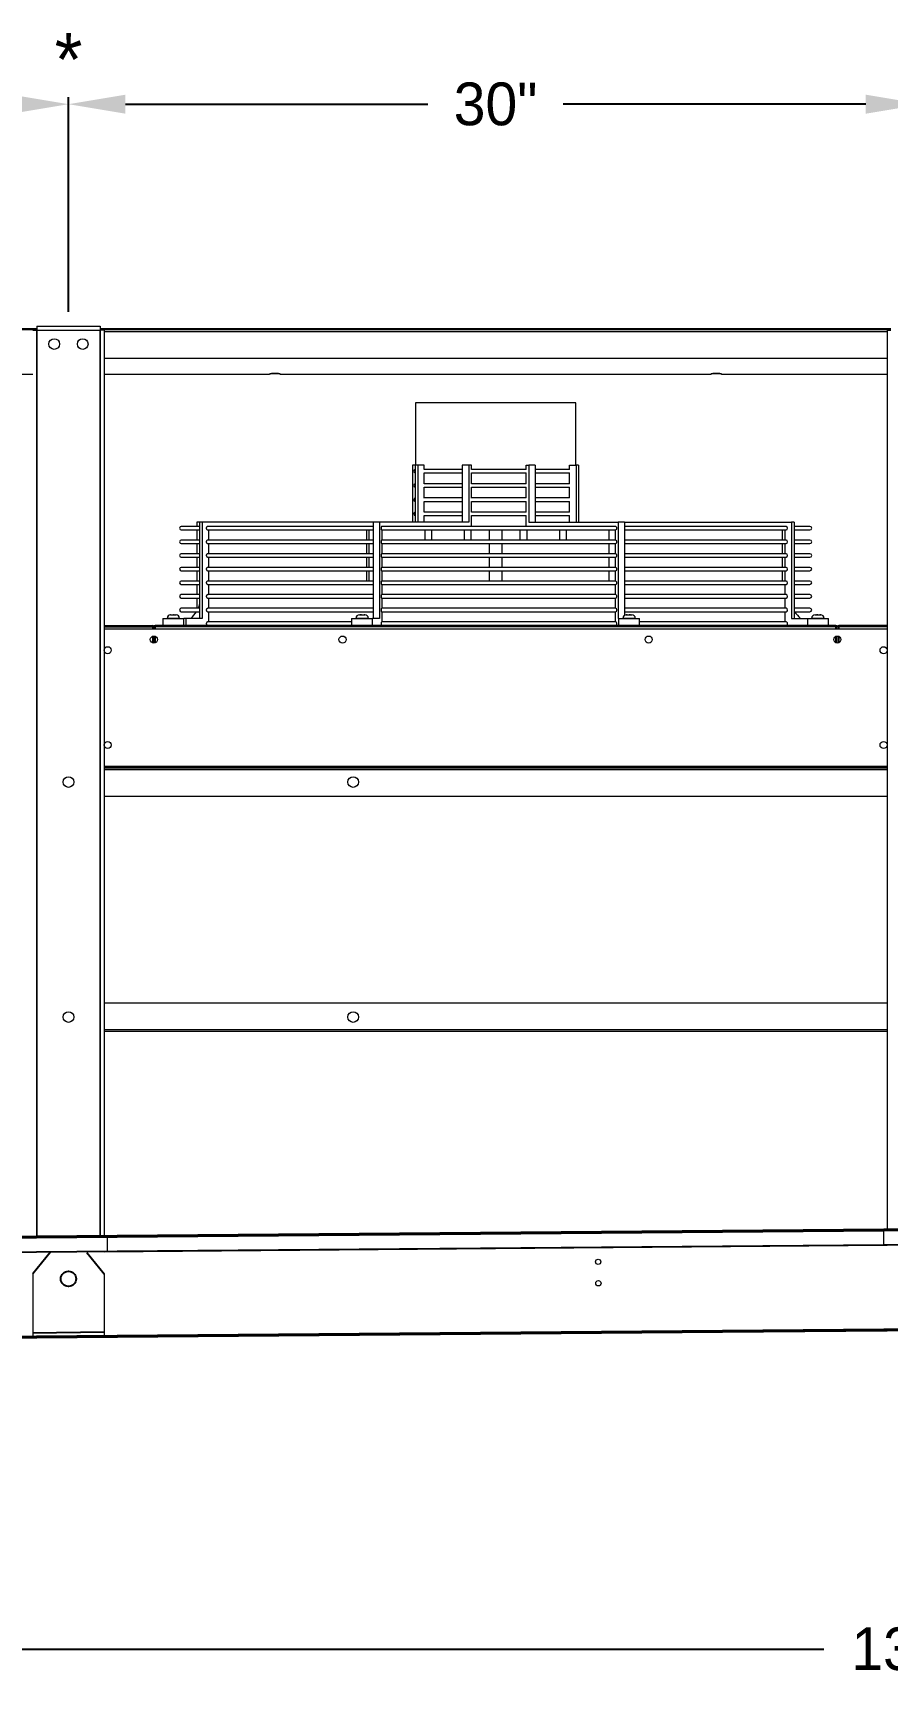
# Model space of a CAD drawing. Extents: x 6 to 271, y -23 to 146.
# Drawn here: x 154.5 to 184.5, y 36.4 to 94.1 of the extents above; entities that cross this region are included whole.
import ezdxf
from ezdxf.enums import TextEntityAlignment as Align

# ---------------------------------------------------------------- set-up
doc = ezdxf.new("R2010")
doc.units = 0
doc.header["$MEASUREMENT"] = 0
doc.layers.get('0').update_dxf_attribs({"linetype": 'CONTINUOUS'})
doc.layers.get('Defpoints').update_dxf_attribs({"linetype": 'CONTINUOUS'})
doc.dimstyles.get("Standard").update_dxf_attribs({"dimtxt": 1.5, "dimasz": 2, "dimexe": 0.25, "dimexo": 0.5, "dimgap": 0.75, "dimtad": 0, "dimtih": 1, "dimtoh": 1, "dimdec": 4, "dimzin": 0, "dimdsep": 46, "dimlunit": 5, "dimtxsty": 'STANDARD', "dimcen": 0.125, "dimclrd": 1, "dimclre": 1, "dimclrt": 1, "dimadec": 0, "dimazin": 0, "dimtfac": 1, "dimtdec": 4, "dimtofl": 0, "dimtmove": 0, "dimatfit": 3, "dimfxl": 1, "dimfrac": 2, "dimtolj": 1, "dimtzin": 0, "dimarcsym": 0})

# ---------------------------------------------------------------- blocks, each defined once
blk = doc.blocks.new('*D29')
at = {"color": 7, "lineweight": -2}
for p, q in [((125.207, 84.32), (125.207, 91.865)), ((155.707, 84.32), (155.707, 91.865)), ((127.207, 91.615), (135.332, 91.615)), ((153.707, 91.615), (145.582, 91.615))]:
    blk.add_line(p, q, dxfattribs=at)
at = {"color": 7}
for points in [[(127.207, 91.948), (127.207, 91.281), (125.207, 91.615)], [(153.707, 91.948), (153.707, 91.281), (155.707, 91.615)]]:
    blk.add_solid(points, dxfattribs=at)
at = {"layer": 'Defpoints', "color": 0}
for p in [(155.707, 91.615), (125.207, 83.82), (155.707, 83.82)]:
    blk.add_point(p, dxfattribs=at)
at = {"color": 7, "insert": (140.457, 91.615), "char_height": 1.5, "attachment_point": 5}
blk.add_mtext('\\A1;30 1/2"', dxfattribs=at)
blk = doc.blocks.new('*D30')
at = {"color": 7, "lineweight": -2}
for p, q in [((155.707, 84.32), (155.707, 91.865)), ((185.707, 84.32), (185.707, 91.865)), ((157.707, 91.615), (168.332, 91.615)), ((183.707, 91.615), (173.082, 91.615))]:
    blk.add_line(p, q, dxfattribs=at)
at = {"color": 7}
for points in [[(157.707, 91.948), (157.707, 91.281), (155.707, 91.615)], [(183.707, 91.948), (183.707, 91.281), (185.707, 91.615)]]:
    blk.add_solid(points, dxfattribs=at)
at = {"layer": 'Defpoints', "color": 0}
for p in [(185.707, 91.615), (155.707, 83.82), (185.707, 83.82)]:
    blk.add_point(p, dxfattribs=at)
at = {"color": 7, "insert": (170.707, 91.615), "char_height": 1.5, "attachment_point": 5}
blk.add_mtext('\\A1;30"', dxfattribs=at)
blk = doc.blocks.new('*D34')
at = {"color": 7, "lineweight": -2}
for p, q in [((252.728, 48.624), (252.728, 37.134)), ((117.732, 47.508), (117.732, 37.134)), ((119.732, 37.384), (182.23, 37.384)), ((250.728, 37.384), (188.23, 37.384))]:
    blk.add_line(p, q, dxfattribs=at)
at = {"color": 7}
for points in [[(119.732, 37.717), (119.732, 37.05), (117.732, 37.384)], [(250.728, 37.717), (250.728, 37.05), (252.728, 37.384)]]:
    blk.add_solid(points, dxfattribs=at)
at = {"layer": 'Defpoints', "color": 0}
for p in [(252.728, 49.124), (117.732, 48.008), (252.728, 37.384)]:
    blk.add_point(p, dxfattribs=at)
at = {"color": 7, "insert": (185.23, 37.384), "char_height": 1.5, "attachment_point": 5}
blk.add_mtext('\\A1;135"', dxfattribs=at)

msp = doc.modelspace()

# ---------------------------------------------------------------- linework, layer by layer
at = {"color": 0, "linetype": 'Continuous', "lineweight": 15}
for p, q in [((126.3216, 83.73657), (154.5926, 83.73657)), ((154.5926, 83.82036), (154.5926, 83.68586)), ((154.5926, 83.82036), (156.8216, 83.82036)), ((156.8216, 83.82036), (156.8216, 83.68586)), ((156.8216, 83.73657), (184.5926, 83.73657)), ((154.4571, 83.68486), (154.5916, 83.68486)), ((154.5916, 83.68486), (154.5916, 51.86985)), ((154.5926, 83.68486), (154.5916, 83.68486)), ((154.5926, 83.68586), (156.8216, 83.68586)), ((154.5926, 83.68486), (154.5926, 83.68586)), ((154.5926, 83.68486), (156.8216, 83.68486)), ((154.5926, 51.86986), (154.5926, 83.68486)), ((156.8216, 83.68486), (156.8216, 83.68586)), ((156.8216, 51.88828), (156.8216, 83.68486)), ((156.8226, 83.68486), (156.8216, 83.68486)), ((156.9571, 83.68486), (156.8226, 83.68486)), ((156.8226, 83.68486), (156.8226, 51.88829)), ((156.9571, 83.68486), (156.9571, 51.8894)), ((156.9571, 83.63186), (184.4571, 83.63186)), ((184.4571, 83.68486), (184.4571, 52.11668)), ((184.4571, 83.68486), (184.5916, 83.68486)), ((156.9571, 82.70311), (184.4571, 82.70311)), ((148.6446, 82.14103), (154.4571, 82.14103)), ((156.9571, 82.14103), (162.7696, 82.14103)), ((163.1446, 82.14103), (178.2696, 82.14103)), ((178.6446, 82.14103), (184.4571, 82.14103)), ((171.78339, 81.13136), (167.8946, 81.13136)), ((173.5196, 81.13136), (171.78339, 81.13136)), ((167.78988, 78.94036), (167.78988, 76.94536)), ((167.88326, 78.94036), (167.78988, 78.94036)), ((167.97663, 78.94036), (167.88326, 78.94036)), ((167.88326, 78.94036), (167.88326, 76.94536)), ((167.97663, 78.94036), (167.97663, 76.94536)), ((168.20206, 78.94036), (167.97663, 78.94036)), ((168.20206, 78.78954), (168.20206, 78.94036)), ((169.53742, 78.79048), (168.20206, 78.79048)), ((168.20206, 78.28954), (168.20206, 78.67141)), ((168.20206, 78.67048), (169.53742, 78.67048)), ((169.76285, 78.94036), (169.53742, 78.94036)), ((169.53742, 78.94036), (169.53742, 76.94536)), ((169.76285, 78.94036), (169.76285, 76.94536)), ((169.85623, 78.94036), (169.76285, 78.94036)), ((169.85623, 78.78954), (169.85623, 78.94036)), ((171.78339, 78.79048), (169.85623, 78.79048)), ((169.85623, 78.28954), (169.85623, 78.67141)), ((169.85623, 78.67048), (171.78339, 78.67048)), ((171.78339, 78.79048), (171.78339, 78.94036)), ((171.78339, 78.94036), (171.87677, 78.94036)), ((171.78339, 78.29048), (171.78339, 78.67048)), ((171.87677, 78.94036), (171.87677, 76.94536)), ((172.1022, 78.94036), (171.87677, 78.94036)), ((172.1022, 78.94036), (172.1022, 76.94536)), ((173.30551, 78.79048), (172.1022, 78.79048)), ((172.1022, 78.67048), (173.30551, 78.67048)), ((173.30551, 78.79048), (173.30551, 78.94036)), ((173.30551, 78.94036), (173.53093, 78.94036)), ((173.30551, 78.29048), (173.30551, 78.67048)), ((173.53093, 78.94036), (173.53093, 76.94536)), ((173.62431, 78.94036), (173.53093, 78.94036)), ((173.62431, 78.94036), (173.62431, 76.94536)), ((169.53742, 78.29048), (168.20206, 78.29048)), ((168.20206, 77.78954), (168.20206, 78.17141)), ((168.20206, 78.17048), (169.53742, 78.17048)), ((171.78339, 78.29048), (169.85623, 78.29048)), ((169.85623, 77.78954), (169.85623, 78.17141)), ((169.85623, 78.17048), (171.78339, 78.17048)), ((171.78339, 77.79048), (171.78339, 78.17048)), ((173.30551, 78.29048), (172.1022, 78.29048)), ((172.1022, 78.17048), (173.30551, 78.17048)), ((173.30551, 77.79048), (173.30551, 78.17048)), ((169.53742, 77.79048), (168.20206, 77.79048)), ((168.20206, 77.28954), (168.20206, 77.67141)), ((168.20206, 77.67048), (169.53742, 77.67048)), ((171.78339, 77.79048), (169.85623, 77.79048)), ((169.85623, 77.28954), (169.85623, 77.67141)), ((169.85623, 77.67048), (171.78339, 77.67048)), ((171.78339, 77.29048), (171.78339, 77.67048)), ((173.30551, 77.79048), (172.1022, 77.79048)), ((172.1022, 77.67048), (173.30551, 77.67048)), ((173.30551, 77.29048), (173.30551, 77.67048)), ((160.31345, 76.79048), (159.66698, 76.79048)), ((160.22008, 76.94536), (160.22008, 76.79048)), ((160.31345, 76.94536), (160.22008, 76.94536)), ((160.40683, 76.94536), (160.31345, 76.94536)), ((160.31345, 76.94536), (160.31345, 73.56436)), ((160.40683, 76.94536), (160.40683, 73.56436)), ((166.40191, 76.94536), (160.40683, 76.94536)), ((166.40191, 76.79048), (160.6033, 76.79048)), ((166.62733, 76.94536), (166.40191, 76.94536)), ((166.40191, 76.94536), (166.40191, 73.56436)), ((166.62733, 76.94536), (166.62733, 73.56436)), ((169.76285, 76.94536), (166.62733, 76.94536)), ((174.93197, 76.79048), (166.70882, 76.79048)), ((169.53742, 77.29048), (168.20206, 77.29048)), ((168.20206, 76.94536), (168.20206, 77.17141)), ((168.20206, 77.17048), (169.53742, 77.17048)), ((171.78339, 77.29048), (169.85623, 77.29048)), ((169.85623, 76.79048), (169.85623, 77.17141)), ((169.85623, 77.17048), (171.78339, 77.17048)), ((171.78339, 76.79048), (171.78339, 77.17048)), ((171.87677, 76.94536), (175.01229, 76.94536)), ((173.30551, 77.29048), (172.1022, 77.29048)), ((172.1022, 77.17048), (173.30551, 77.17048)), ((173.30551, 76.94536), (173.30551, 77.17048)), ((175.01229, 76.94536), (175.01229, 73.56436)), ((175.23771, 76.94536), (175.01229, 76.94536)), ((175.23771, 76.94536), (175.23771, 73.67245)), ((175.23771, 76.94536), (181.10074, 76.94536)), ((180.90683, 76.79048), (175.23771, 76.79048)), ((181.10074, 76.94536), (181.10074, 73.56436)), ((181.19412, 76.94536), (181.10074, 76.94536)), ((181.19412, 76.94536), (181.19412, 73.56436)), ((181.74721, 76.79048), (181.19412, 76.79048)), ((159.66698, 76.67048), (160.31345, 76.67048)), ((160.31345, 76.31181), (159.66698, 76.31181)), ((159.66698, 76.19181), (160.31345, 76.19181)), ((160.22008, 76.67048), (160.22008, 76.31181)), ((160.22008, 76.19181), (160.22008, 75.83314)), ((160.60323, 76.67048), (166.40191, 76.67048)), ((160.60323, 76.19181), (166.40191, 76.19181)), ((166.40191, 76.31181), (160.6033, 76.31181)), ((160.63225, 76.31181), (160.63225, 76.67048)), ((160.63225, 75.83314), (160.63225, 76.19181)), ((166.17648, 76.67048), (166.17648, 76.31181)), ((166.17648, 76.19181), (166.17648, 75.83314)), ((166.26986, 76.31181), (166.26986, 76.67048)), ((166.26986, 75.83314), (166.26986, 76.19181)), ((166.70869, 76.67048), (174.93197, 76.67048)), ((166.70869, 76.19181), (174.93197, 76.19181)), ((174.93197, 76.31181), (166.70882, 76.31181)), ((166.72071, 76.31181), (166.72071, 76.67048)), ((166.72071, 75.83314), (166.72071, 76.19181)), ((174.69348, 76.31181), (174.69348, 76.67048)), ((174.69348, 75.83314), (174.69348, 76.19181)), ((174.91891, 76.31181), (174.91891, 76.67048)), ((174.91891, 75.83314), (174.91891, 76.19181)), ((175.23771, 76.67048), (180.90683, 76.67048)), ((180.90683, 76.31181), (175.23771, 76.31181)), ((175.23771, 76.19181), (180.90683, 76.19181)), ((180.78194, 76.31181), (180.78194, 76.67048)), ((180.78194, 75.83314), (180.78194, 76.19181)), ((180.87532, 76.31181), (180.87532, 76.67048)), ((180.87532, 75.83314), (180.87532, 76.19181)), ((181.19412, 76.67048), (181.74721, 76.67048)), ((181.74721, 76.31181), (181.19412, 76.31181)), ((181.19412, 76.19181), (181.74721, 76.19181)), ((160.31345, 75.83314), (159.66698, 75.83314)), ((159.66698, 75.71315), (160.31345, 75.71315)), ((160.22008, 75.71315), (160.22008, 75.35448)), ((160.60323, 75.71315), (166.40191, 75.71315)), ((166.40191, 75.83314), (160.6033, 75.83314)), ((160.63225, 75.35448), (160.63225, 75.71315)), ((166.17648, 75.71315), (166.17648, 75.35448)), ((166.26986, 75.35448), (166.26986, 75.71315)), ((166.70869, 75.71315), (174.93197, 75.71315)), ((174.93197, 75.83314), (166.70882, 75.83314)), ((166.72071, 75.35448), (166.72071, 75.71315)), ((174.69348, 75.35448), (174.69348, 75.71315)), ((174.91891, 75.35448), (174.91891, 75.71315)), ((180.90683, 75.83314), (175.23771, 75.83314)), ((175.23771, 75.71315), (180.90683, 75.71315)), ((180.78194, 75.35448), (180.78194, 75.71315)), ((180.87532, 75.35448), (180.87532, 75.71315)), ((181.74721, 75.83314), (181.19412, 75.83314)), ((181.19412, 75.71315), (181.74721, 75.71315)), ((160.31345, 75.35448), (159.66698, 75.35448)), ((159.66698, 75.23448), (160.31345, 75.23448)), ((160.22008, 75.23448), (160.22008, 74.87581)), ((160.60323, 75.23448), (166.40191, 75.23448)), ((166.40191, 75.35448), (160.6033, 75.35448)), ((160.63225, 74.87581), (160.63225, 75.23448)), ((166.17648, 75.23448), (166.17648, 74.87581)), ((166.26986, 74.87581), (166.26986, 75.23448)), ((166.70869, 75.23448), (174.93197, 75.23448)), ((174.93197, 75.35448), (166.70882, 75.35448)), ((166.72071, 74.87581), (166.72071, 75.23448)), ((174.69348, 74.87581), (174.69348, 75.23448)), ((174.91891, 74.87581), (174.91891, 75.23448)), ((180.90683, 75.35448), (175.23771, 75.35448)), ((175.23771, 75.23448), (180.90683, 75.23448)), ((180.78194, 74.87581), (180.78194, 75.23448)), ((180.87532, 74.87581), (180.87532, 75.23448)), ((181.74721, 75.35448), (181.19412, 75.35448)), ((181.19412, 75.23448), (181.74721, 75.23448)), ((160.31345, 74.87581), (159.66698, 74.87581)), ((159.66698, 74.75581), (160.31345, 74.75581)), ((160.22008, 74.75581), (160.22008, 74.39715)), ((160.60323, 74.75581), (166.40191, 74.75581)), ((166.40191, 74.87581), (160.6033, 74.87581)), ((160.63225, 74.39715), (160.63225, 74.75581)), ((166.70869, 74.75581), (174.93197, 74.75581)), ((174.93197, 74.87581), (166.70882, 74.87581)), ((166.72071, 74.39715), (166.72071, 74.75581)), ((174.91891, 74.39715), (174.91891, 74.75581)), ((180.90683, 74.87581), (175.23771, 74.87581)), ((175.23771, 74.75581), (180.90683, 74.75581)), ((180.87532, 74.39715), (180.87532, 74.75581)), ((181.74721, 74.87581), (181.19412, 74.87581)), ((181.19412, 74.75581), (181.74721, 74.75581)), ((160.31345, 74.39715), (159.66698, 74.39715)), ((159.66698, 74.27715), (160.31345, 74.27715)), ((160.31345, 73.91848), (159.66698, 73.91848)), ((160.22008, 74.27715), (160.22008, 73.91848)), ((160.60323, 74.27715), (166.40191, 74.27715)), ((166.40191, 74.39715), (160.6033, 74.39715)), ((166.40191, 73.91848), (160.6033, 73.91848)), ((160.63225, 73.91848), (160.63225, 74.27715)), ((166.70869, 74.27715), (174.93197, 74.27715)), ((174.93197, 74.39715), (166.70882, 74.39715)), ((174.93197, 73.91848), (166.70882, 73.91848)), ((166.72071, 73.91848), (166.72071, 74.27715)), ((174.91891, 73.91848), (174.91891, 74.27715)), ((180.90683, 74.39715), (175.23771, 74.39715)), ((175.23771, 74.27715), (180.90683, 74.27715)), ((180.90683, 73.91848), (175.23771, 73.91848)), ((180.87532, 73.91848), (180.87532, 74.27715)), ((181.74721, 74.39715), (181.19412, 74.39715)), ((181.19412, 74.27715), (181.74721, 74.27715)), ((181.74721, 73.91848), (181.19412, 73.91848)), ((156.9571, 73.32036), (158.6561, 73.32036)), ((158.6561, 73.32036), (158.6561, 73.26936)), ((182.6583, 73.32036), (158.7559, 73.32036)), ((158.7559, 73.32036), (158.7559, 73.27156)), ((159.02057, 73.56436), (159.04866, 73.56436)), ((159.04866, 73.56436), (159.75857, 73.56436)), ((159.60832, 73.56536), (159.17082, 73.56536)), ((159.29482, 73.68936), (159.29497, 73.68936)), ((159.29771, 73.68936), (159.29497, 73.68936)), ((159.29771, 73.68936), (159.30821, 73.68936)), ((159.31889, 73.68936), (159.30821, 73.68936)), ((159.31889, 73.68936), (159.39493, 73.68936)), ((159.40648, 73.68936), (159.39493, 73.68936)), ((159.41276, 73.68936), (159.40648, 73.68936)), ((159.41276, 73.68936), (159.43813, 73.68936)), ((159.45268, 73.68936), (159.43813, 73.68936)), ((159.45268, 73.68936), (159.48432, 73.68936)), ((159.66698, 73.79848), (160.31345, 73.79848)), ((159.82386, 73.56436), (159.75857, 73.56436)), ((159.82386, 73.56436), (159.82386, 73.32036)), ((160.40683, 73.56436), (159.82386, 73.56436)), ((160.60323, 73.79848), (166.40191, 73.79848)), ((165.65023, 73.43982), (160.6033, 73.43982)), ((160.63225, 73.43982), (160.63225, 73.79848)), ((165.65023, 73.56436), (165.67831, 73.56436)), ((165.67831, 73.56436), (166.38823, 73.56436)), ((166.23798, 73.56536), (165.80047, 73.56536)), ((165.92448, 73.68936), (165.95612, 73.68936)), ((165.97066, 73.68936), (165.95612, 73.68936)), ((165.97066, 73.68936), (165.99603, 73.68936)), ((166.00231, 73.68936), (165.99603, 73.68936)), ((166.01387, 73.68936), (166.00231, 73.68936)), ((166.01387, 73.68936), (166.08991, 73.68936)), ((166.10058, 73.68936), (166.08991, 73.68936)), ((166.10058, 73.68936), (166.11109, 73.68936)), ((166.11382, 73.68936), (166.11109, 73.68936)), ((166.11382, 73.68936), (166.11398, 73.68936)), ((166.62733, 73.56436), (166.38823, 73.56436)), ((166.70869, 73.79848), (174.93197, 73.79848)), ((174.93197, 73.43982), (166.70882, 73.43982)), ((166.72071, 73.43982), (166.72071, 73.79848)), ((174.91891, 73.43982), (174.91891, 73.79848)), ((175.01229, 73.56436), (175.02597, 73.56436)), ((175.02597, 73.56436), (175.05406, 73.56436)), ((175.05406, 73.56436), (175.76397, 73.56436)), ((175.19287, 73.56536), (175.17622, 73.56536)), ((175.61372, 73.56536), (175.19287, 73.56536)), ((175.23771, 73.79848), (180.90683, 73.79848)), ((175.30022, 73.68936), (175.30037, 73.68936)), ((175.3031, 73.68936), (175.30037, 73.68936)), ((175.3031, 73.68936), (175.31361, 73.68936)), ((175.32429, 73.68936), (175.31361, 73.68936)), ((175.32429, 73.68936), (175.40033, 73.68936)), ((175.41188, 73.68936), (175.40033, 73.68936)), ((175.41816, 73.68936), (175.41188, 73.68936)), ((175.41816, 73.68936), (175.44353, 73.68936)), ((175.45807, 73.68936), (175.44353, 73.68936)), ((175.45807, 73.68936), (175.48972, 73.68936)), ((180.90683, 73.43982), (175.76397, 73.43982)), ((180.87532, 73.43982), (180.87532, 73.79848)), ((181.10074, 73.56436), (181.65562, 73.56436)), ((181.19412, 73.79848), (181.74721, 73.79848)), ((181.65562, 73.56436), (181.68371, 73.56436)), ((181.68371, 73.56436), (182.39362, 73.56436)), ((181.94091, 73.56536), (181.80587, 73.56536)), ((181.92987, 73.68936), (181.96152, 73.68936)), ((182.24337, 73.56536), (181.94091, 73.56536)), ((181.97606, 73.68936), (181.96152, 73.68936)), ((181.97606, 73.68936), (182.00143, 73.68936)), ((182.00771, 73.68936), (182.00143, 73.68936)), ((182.01926, 73.68936), (182.00771, 73.68936)), ((182.01926, 73.68936), (182.0953, 73.68936)), ((182.10598, 73.68936), (182.0953, 73.68936)), ((182.10598, 73.68936), (182.11649, 73.68936)), ((182.11922, 73.68936), (182.11649, 73.68936)), ((182.11922, 73.68936), (182.11937, 73.68936)), ((182.6583, 73.32036), (182.6583, 73.27156)), ((182.7581, 73.26936), (182.7581, 73.32036)), ((184.4571, 73.32036), (182.7581, 73.32036)), ((156.9571, 73.26936), (158.6561, 73.26936)), ((156.9571, 73.19536), (184.4571, 73.19536)), ((158.6561, 73.26936), (158.6561, 73.19536)), ((158.6561, 72.93448), (158.6561, 72.70624)), ((158.7071, 73.26936), (158.6571, 73.26936)), ((158.6571, 73.26936), (158.6571, 73.19536)), ((158.6571, 72.93492), (158.6571, 72.7058)), ((158.7071, 73.27156), (158.7071, 73.19536)), ((158.7549, 73.27156), (158.7071, 73.27156)), ((158.7071, 72.94536), (158.7071, 72.69536)), ((158.7549, 73.27156), (158.7549, 73.19536)), ((158.7549, 72.93586), (158.7549, 72.70486)), ((182.6583, 73.27156), (158.7559, 73.27156)), ((158.7559, 73.27156), (158.7559, 73.19536)), ((158.7559, 72.93544), (158.7559, 72.70528)), ((182.6583, 73.27156), (182.6583, 73.19536)), ((182.6583, 72.93544), (182.6583, 72.70528)), ((182.6593, 73.27156), (182.7071, 73.27156)), ((182.6593, 73.19536), (182.6593, 73.27156)), ((182.6593, 72.70486), (182.6593, 72.93586)), ((182.7071, 73.19536), (182.7071, 73.27156)), ((182.7571, 73.26936), (182.7071, 73.26936)), ((182.7071, 72.69536), (182.7071, 72.94536)), ((182.7571, 73.26936), (182.7571, 73.19536)), ((182.7571, 72.93492), (182.7571, 72.7058)), ((182.7581, 73.19536), (182.7581, 73.26936)), ((184.4571, 73.26936), (182.7581, 73.26936)), ((182.7581, 72.70624), (182.7581, 72.93448)), ((156.9571, 68.37136), (184.4571, 68.37136)), ((156.9571, 68.37036), (184.4571, 68.37036)), ((156.9571, 68.32036), (184.4571, 68.32036)), ((156.9571, 68.25686), (184.4571, 68.25686)), ((156.9571, 67.32036), (184.4571, 67.32036)), ((156.9571, 60.07036), (184.4571, 60.07036)), ((156.9571, 59.13386), (184.4571, 59.13386)), ((156.9571, 59.07036), (184.4571, 59.07036)), ((157.07641, 51.89039), (184.32548, 52.11559)), ((157.07677, 51.84619), (184.32584, 52.0714)), ((184.32584, 52.0714), (184.32548, 52.11559)), ((184.32584, 52.0714), (184.33007, 51.55969)), ((156.9571, 51.33275), (184.4571, 51.56003)), ((157.07641, 51.89039), (157.07677, 51.84619)), ((157.081, 51.33448), (157.07677, 51.84619)), ((184.33007, 51.55969), (157.081, 51.33448)), ((154.4571, 50.55597), (154.4571, 48.34231)), ((156.9571, 50.55597), (156.9571, 48.3833)), ((156.9571, 48.38365), (184.4571, 48.61093)), ((156.9571, 48.33265), (184.4571, 48.55993))]:
    msp.add_line(p, q, dxfattribs=at)
at = {"color": 0}
for p, q in [((247.57332, 52.63832), (123.82755, 51.61559)), ((123.82791, 51.5714), (247.57368, 52.594)), ((247.57791, 52.08241), (123.9571, 51.06001)), ((155.06764, 51.30171), (154.4571, 50.55597)), ((156.34655, 51.30171), (156.9571, 50.55597)), ((123.9571, 48.11091), (247.4571, 49.13161)), ((247.45752, 49.08061), (123.9571, 48.05991)), ((156.9571, 48.5083), (154.4571, 48.46731)), ((154.4571, 48.34231), (154.4571, 48.2913))]:
    msp.add_line(p, q, dxfattribs=at)
at = {"color": 0, "linetype": 'Continuous', "lineweight": 15, "flags": 128}
for points in [[(162.7696, 82.14103), (162.77719, 82.14709), (162.79936, 82.15265), (162.83431, 82.15728), (162.87921, 82.16058), (162.93041, 82.16231), (162.98378, 82.16231), (163.03499, 82.16058), (163.07988, 82.15728), (163.11483, 82.15265), (163.137, 82.14709), (163.1446, 82.14103)], [(163.1446, 82.14103), (163.13693, 82.14708), (163.11473, 82.15264), (163.07978, 82.15725), (163.03491, 82.16055), (162.98376, 82.16227), (162.93044, 82.16227), (162.87928, 82.16055), (162.83441, 82.15725), (162.79946, 82.15264), (162.77726, 82.14708), (162.7696, 82.14103)], [(178.2696, 82.14103), (178.27719, 82.14709), (178.29936, 82.15265), (178.33431, 82.15728), (178.37921, 82.16058), (178.43041, 82.16231), (178.48378, 82.16231), (178.53499, 82.16058), (178.57988, 82.15728), (178.61483, 82.15265), (178.637, 82.14709), (178.6446, 82.14103)], [(178.6446, 82.14103), (178.63693, 82.14708), (178.61473, 82.15264), (178.57978, 82.15725), (178.53491, 82.16055), (178.48375, 82.16227), (178.43044, 82.16227), (178.37928, 82.16055), (178.33441, 82.15725), (178.29946, 82.15264), (178.27726, 82.14708), (178.2696, 82.14103)], [(174.93197, 76.79048), (174.93202, 76.79048), (174.9413, 76.7853), (174.94898, 76.77077), (174.95376, 76.74937), (174.95482, 76.72475), (174.95199, 76.7011), (174.94574, 76.68246), (174.93714, 76.67202), (174.93197, 76.67048)], [(174.93197, 76.31181), (174.93622, 76.31077), (174.94459, 76.30194), (174.951, 76.28536), (174.95448, 76.2636), (174.95448, 76.24002), (174.951, 76.21826), (174.94459, 76.20169), (174.93622, 76.19285), (174.93197, 76.19181)], [(174.93197, 75.83314), (174.93622, 75.83211), (174.94459, 75.82327), (174.951, 75.80669), (174.95448, 75.78494), (174.95448, 75.76135), (174.951, 75.7396), (174.94459, 75.72302), (174.93622, 75.71418), (174.93197, 75.71315)], [(174.93197, 75.35448), (174.93622, 75.35344), (174.94459, 75.3446), (174.951, 75.32803), (174.95448, 75.30627), (174.95448, 75.28269), (174.951, 75.26093), (174.94459, 75.24435), (174.93622, 75.23552), (174.93197, 75.23448)], [(174.93197, 74.87581), (174.93622, 74.87477), (174.94459, 74.86594), (174.951, 74.84936), (174.95448, 74.8276), (174.95448, 74.80402), (174.951, 74.78227), (174.94459, 74.76569), (174.93622, 74.75685), (174.93197, 74.75581)], [(160.31345, 74.06328), (160.2749, 73.94703), (160.26293, 73.91848)], [(174.93197, 74.39715), (174.93622, 74.39611), (174.94459, 74.38727), (174.951, 74.3707), (174.95448, 74.34894), (174.95448, 74.32536), (174.951, 74.3036), (174.94459, 74.28702), (174.93622, 74.27819), (174.93197, 74.27715)], [(174.93197, 73.91848), (174.93622, 73.91744), (174.94459, 73.90861), (174.951, 73.89203), (174.95448, 73.87027), (174.95448, 73.84669), (174.951, 73.82493), (174.94459, 73.80836), (174.93622, 73.79952), (174.93197, 73.79848)], [(174.93197, 73.43982), (174.93648, 73.43865), (174.94491, 73.42937), (174.95129, 73.41222), (174.9546, 73.38992), (174.95431, 73.36601), (174.95291, 73.35524)], [(184.33008, 51.55898), (184.33008, 51.55908), (184.33008, 51.55918), (184.33008, 51.55927), (184.33007, 51.55936), (184.33007, 51.55945), (184.33007, 51.55954), (184.33007, 51.55961), (184.33007, 51.55969)]]:
    msp.add_lwpolyline(points, dxfattribs=at)
at = {"color": 0, "linetype": 'Continuous', "lineweight": 15}
for centre, radius in [((155.2071, 83.19536), 0.1875), ((156.2071, 83.19536), 0.1875), ((158.7071, 72.82036), 0.125), ((165.3321, 72.82036), 0.125), ((176.0821, 72.82036), 0.125), ((182.7071, 72.82036), 0.125), ((157.0821, 72.44536), 0.125), ((184.3321, 72.44536), 0.125), ((157.0821, 69.12136), 0.125), ((184.3321, 69.12136), 0.125), ((155.7071, 67.82036), 0.1875), ((165.7071, 67.82036), 0.1875), ((155.7071, 59.57036), 0.1875), ((165.7071, 59.57036), 0.1875), ((174.30955, 50.97615), 0.09375), ((174.31575, 50.22617), 0.09375)]:
    msp.add_circle(centre, radius, dxfattribs=at)
at = {"color": 0}
msp.add_circle((155.7071, 50.38029), 0.26853, dxfattribs=at)
at = {"color": 0, "linetype": 'Continuous', "lineweight": 15}
for centre, radius, start, end in [((167.8946, 78.73048), 0.06, 100.8922831, 259.1077169), ((167.8946, 78.23048), 0.06, 100.8922831, 259.1077169), ((167.8946, 77.73048), 0.06, 100.8922831, 259.1077169), ((159.66698, 76.73048), 0.06, 90, 270), ((167.8946, 77.23048), 0.06, 100.8922831, 259.1077169), ((180.90366, 76.73048), 0.06008, 273.0267248, 86.9732752), ((181.74721, 76.73048), 0.06, 270, 90), ((159.66698, 76.25181), 0.06, 90, 270), ((180.90354, 76.25181), 0.06009, 273.1450939, 86.8549061), ((181.74721, 76.25181), 0.06, 270, 90), ((159.66698, 75.77314), 0.06, 90, 270), ((180.90354, 75.77314), 0.06009, 273.1435327, 86.8564673), ((181.74721, 75.77314), 0.06, 270, 90), ((159.66698, 75.29448), 0.06, 90, 270), ((180.90354, 75.29448), 0.06009, 273.1450939, 86.8549061), ((181.74721, 75.29448), 0.06, 270, 90), ((159.66698, 74.81581), 0.06, 90, 270), ((180.90354, 74.81581), 0.06009, 273.1435327, 86.8564673), ((181.74721, 74.81581), 0.06, 270, 90), ((159.66698, 74.33715), 0.06, 90, 270), ((159.66698, 73.85848), 0.06, 90, 270), ((180.90354, 74.33715), 0.06009, 273.1450939, 86.8549061), ((180.90354, 73.85848), 0.06009, 273.1450939, 86.8549061), ((181.74721, 74.33715), 0.06, 270, 90), ((181.74721, 73.85848), 0.06, 270, 90), ((158.6561, 73.26936), 0.051, 0, 90), ((158.7559, 73.27156), 0.0488, 90, 180), ((159.29482, 73.56536), 0.124, 90, 180), ((159.48432, 73.56536), 0.124, 0, 90), ((159.3468, 74.31936), 1, 310.9746302, 328.6087893), ((165.92448, 73.56536), 0.124, 90, 180), ((166.11398, 73.56536), 0.124, 0, 90), ((175.30022, 73.56536), 0.124, 90, 180), ((175.48972, 73.56536), 0.124, 0, 90), ((180.90335, 73.38033), 0.05959, 335.0992625, 86.6485447), ((182.0674, 74.31936), 1, 211.3912107, 229.0253698), ((181.92987, 73.56536), 0.124, 90, 180), ((182.11937, 73.56536), 0.124, 0, 90), ((182.6583, 73.27156), 0.0488, 360, 90), ((182.7581, 73.26936), 0.051, 90, 180), ((158.6561, 73.26936), 0.001, 0, 90), ((158.7559, 73.27156), 0.001, 90, 180), ((182.6583, 73.27156), 0.001, 0, 90), ((182.7581, 73.26936), 0.001, 90, 180), ((157.12855, 51.3346), 0.04755, 180.1446362, 180.9964868)]:
    msp.add_arc(centre, radius, start, end, dxfattribs=at)
for points in [[(154.5926, 83.69536), (126.3216, 83.69536)], [(184.5926, 83.69536), (156.8216, 83.69536)], [(148.6446, 82.14062), (154.4571, 82.14062)], [(156.9571, 82.14062), (162.7696, 82.14062)], [(163.1446, 82.14062), (178.2696, 82.14062)], [(178.6446, 82.14062), (184.4571, 82.14062)], [(167.8946, 81.13136), (167.8946, 78.94036)], [(173.5196, 78.94036), (173.5196, 81.13136)], [(168.21697, 76.67048), (168.21697, 76.31181)], [(168.46697, 76.31181), (168.46697, 76.67048)], [(169.60243, 76.67048), (169.60243, 76.31181)], [(169.85243, 76.31181), (169.85243, 76.67048)], [(170.4806, 76.67048), (170.4806, 76.31181)], [(170.4806, 76.19181), (170.4806, 75.83314)], [(170.9336, 76.31181), (170.9336, 76.67048)], [(170.9336, 75.83314), (170.9336, 76.19181)], [(171.56177, 76.67048), (171.56177, 76.31181)], [(171.81177, 76.31181), (171.81177, 76.67048)], [(172.94723, 76.67048), (172.94723, 76.31181)], [(173.19723, 76.31181), (173.19723, 76.67048)], [(170.4806, 75.71315), (170.4806, 75.35448)], [(170.9336, 75.35448), (170.9336, 75.71315)], [(170.4806, 75.23448), (170.4806, 74.87581)], [(170.9336, 74.87581), (170.9336, 75.23448)], [(159.02057, 73.56436), (159.02057, 73.32036)], [(159.17082, 73.56536), (159.17082, 73.56436)], [(159.29497, 73.68936), (159.291, 73.68929)], [(159.291, 73.68929), (159.29771, 73.68936)], [(159.30821, 73.68936), (159.31492, 73.68929)], [(159.31492, 73.68929), (159.31889, 73.68936)], [(159.39493, 73.68936), (159.39658, 73.68929)], [(159.39658, 73.68929), (159.41276, 73.68936)], [(159.43813, 73.68936), (159.45432, 73.68929)], [(159.45432, 73.68929), (159.45268, 73.68936)], [(159.60832, 73.56436), (159.60832, 73.56536)], [(159.75857, 73.32036), (159.75857, 73.56436)], [(165.65023, 73.56436), (165.65023, 73.32036)], [(165.80047, 73.56536), (165.80047, 73.56436)], [(165.95612, 73.68936), (165.95448, 73.68929)], [(165.95448, 73.68929), (165.97066, 73.68936)], [(165.99603, 73.68936), (166.01222, 73.68929)], [(166.01222, 73.68929), (166.01387, 73.68936)], [(166.08991, 73.68936), (166.09388, 73.68929)], [(166.09388, 73.68929), (166.10058, 73.68936)], [(166.11109, 73.68936), (166.1178, 73.68929)], [(166.1178, 73.68929), (166.11382, 73.68936)], [(166.23798, 73.56436), (166.23798, 73.56536)], [(166.38823, 73.32036), (166.38823, 73.56436)], [(175.02597, 73.56436), (175.02597, 73.32036)], [(175.17622, 73.56536), (175.17622, 73.56436)], [(175.30037, 73.68936), (175.2964, 73.68929)], [(175.2964, 73.68929), (175.3031, 73.68936)], [(175.31361, 73.68936), (175.32031, 73.68929)], [(175.32031, 73.68929), (175.32429, 73.68936)], [(175.40033, 73.68936), (175.40198, 73.68929)], [(175.40198, 73.68929), (175.41816, 73.68936)], [(175.44353, 73.68936), (175.45972, 73.68929)], [(175.45972, 73.68929), (175.45807, 73.68936)], [(175.61372, 73.56436), (175.61372, 73.56536)], [(175.76397, 73.32036), (175.76397, 73.56436)], [(181.65562, 73.56436), (181.65562, 73.32036)], [(181.80587, 73.56536), (181.80587, 73.56436)], [(181.96152, 73.68936), (181.95987, 73.68929)], [(181.95987, 73.68929), (181.97606, 73.68936)], [(182.00143, 73.68936), (182.01762, 73.68929)], [(182.01762, 73.68929), (182.01926, 73.68936)], [(182.0953, 73.68936), (182.09928, 73.68929)], [(182.09928, 73.68929), (182.10598, 73.68936)], [(182.11649, 73.68936), (182.12319, 73.68929)], [(182.12319, 73.68929), (182.11922, 73.68936)], [(182.24337, 73.56436), (182.24337, 73.56536)], [(182.39362, 73.32036), (182.39362, 73.56436)]]:
    msp.add_open_spline(points, degree=1, dxfattribs=at)
for points, knots in [([(178.6446, 82.14103), (178.6446, 82.14103), (178.6446, 82.14103), (178.6446, 82.14103), (178.6446, 82.14103), (178.6446, 82.14103), (178.6446, 82.14103)], [0, 0, 0, 0, 1, 1, 1, 1.00000059, 1.00000059, 1.00000059, 1.00000059]), ([(160.60927, 76.78926), (160.60608, 76.7898), (160.59672, 76.79138), (160.58114, 76.78656), (160.56519, 76.77575), (160.5535, 76.7595), (160.54742, 76.74007), (160.54763, 76.71953), (160.55411, 76.70027), (160.56613, 76.68427), (160.58229, 76.67399), (160.59647, 76.66958), (160.60431, 76.67094), (160.60601, 76.67123)], [0, 0, 0, 0, 0.05277535, 0.15493474, 0.25708378, 0.35921137, 0.46132298, 0.56340738, 0.66548937, 0.76757477, 0.86968129, 0.971814, 1, 1, 1, 1]), ([(166.71125, 76.78973), (166.71094, 76.78994), (166.70813, 76.79186), (166.70249, 76.78905), (166.6954, 76.78092), (166.68976, 76.76644), (166.68627, 76.74808), (166.6853, 76.72769), (166.68697, 76.70765), (166.69109, 76.6901), (166.69719, 76.67742), (166.70346, 76.67071), (166.70744, 76.67116), (166.70884, 76.67132)], [0, 0, 0, 0, 0.01292206, 0.11640417, 0.21988569, 0.32335496, 0.42680024, 0.53022598, 0.63363455, 0.73704782, 0.84047667, 0.94393021, 1, 1, 1, 1]), ([(160.60927, 76.3106), (160.60608, 76.31113), (160.59672, 76.31271), (160.58115, 76.30789), (160.56519, 76.29709), (160.5535, 76.28084), (160.54742, 76.26141), (160.54763, 76.24087), (160.55411, 76.2216), (160.56613, 76.20561), (160.58229, 76.19533), (160.59647, 76.19091), (160.60431, 76.19227), (160.60601, 76.19257)], [0, 0, 0, 0, 0.05277589, 0.15493649, 0.25708537, 0.3592128, 0.46131862, 0.56340881, 0.66549064, 0.76757128, 0.86968074, 0.97181329, 1, 1, 1, 1]), ([(166.71125, 76.31106), (166.71094, 76.31128), (166.70813, 76.3132), (166.70249, 76.31039), (166.6954, 76.30225), (166.68976, 76.28777), (166.68627, 76.26942), (166.6853, 76.24902), (166.68697, 76.22899), (166.69109, 76.21143), (166.69719, 76.19875), (166.70346, 76.19205), (166.70744, 76.1925), (166.70884, 76.19266)], [0, 0, 0, 0, 0.01292208, 0.11640434, 0.21988855, 0.32335376, 0.42680459, 0.5302245, 0.63363911, 0.7370474, 0.8404764, 0.94393009, 1, 1, 1, 1]), ([(160.60932, 75.832), (160.60532, 75.83251), (160.59512, 75.83383), (160.57896, 75.8282), (160.56344, 75.81662), (160.5524, 75.79985), (160.54709, 75.78016), (160.54811, 75.75965), (160.55534, 75.74071), (160.56798, 75.72525), (160.58452, 75.71582), (160.59809, 75.71201), (160.60511, 75.71346), (160.60602, 75.71365)], [0, 0, 0, 0, 0.06582199, 0.16795446, 0.27009384, 0.37220386, 0.47429936, 0.57636872, 0.67843962, 0.78051312, 0.88261079, 0.98473469, 1, 1, 1, 1]), ([(166.71128, 75.83193), (166.70976, 75.83248), (166.70568, 75.83395), (166.69908, 75.82873), (166.69256, 75.81752), (166.68785, 75.80101), (166.6855, 75.78144), (166.68575, 75.7609), (166.68859, 75.74181), (166.69371, 75.72605), (166.70048, 75.71632), (166.70588, 75.71215), (166.70862, 75.71331), (166.70883, 75.71339)], [0, 0, 0, 0, 0.061161795, 0.164611594, 0.268051264, 0.371475691, 0.474875192, 0.578252812, 0.68162386, 0.785005955, 0.888408067, 0.991834522, 1, 1, 1, 1]), ([(160.60932, 75.35333), (160.60532, 75.35385), (160.59512, 75.35517), (160.57896, 75.34954), (160.56344, 75.33795), (160.5524, 75.32119), (160.54709, 75.3015), (160.54811, 75.28098), (160.55534, 75.26204), (160.56798, 75.24659), (160.58452, 75.23716), (160.59809, 75.23334), (160.60511, 75.2348), (160.60602, 75.23499)], [0, 0, 0, 0, 0.06582209, 0.16795635, 0.27009588, 0.37220607, 0.47429603, 0.57637149, 0.67844255, 0.78051178, 0.88260961, 0.98473466, 1, 1, 1, 1]), ([(166.71128, 75.35327), (166.70976, 75.35381), (166.70568, 75.35529), (166.69908, 75.35006), (166.69256, 75.33885), (166.68785, 75.32234), (166.6855, 75.30277), (166.68575, 75.28224), (166.68859, 75.26314), (166.69371, 75.24738), (166.70048, 75.23765), (166.70588, 75.23349), (166.70862, 75.23464), (166.70883, 75.23473)], [0, 0, 0, 0, 0.06116227, 0.16461354, 0.26805317, 0.37147756, 0.47487127, 0.57825487, 0.68162588, 0.78500793, 0.88840698, 0.99183453, 1, 1, 1, 1]), ([(160.60932, 74.87466), (160.60532, 74.87518), (160.59512, 74.8765), (160.57896, 74.87087), (160.56344, 74.85928), (160.5524, 74.84252), (160.54709, 74.82283), (160.54811, 74.80232), (160.55534, 74.78338), (160.56798, 74.76792), (160.58452, 74.75849), (160.59809, 74.75468), (160.60511, 74.75613), (160.60602, 74.75632)], [0, 0, 0, 0, 0.06582199, 0.16795446, 0.27009384, 0.37220386, 0.47429936, 0.57636872, 0.67843962, 0.78051312, 0.88261079, 0.98473469, 1, 1, 1, 1]), ([(166.71128, 74.8746), (166.70976, 74.87515), (166.70568, 74.87662), (166.69908, 74.8714), (166.69256, 74.86018), (166.68785, 74.84367), (166.6855, 74.82411), (166.68575, 74.80357), (166.68859, 74.78448), (166.69371, 74.76872), (166.70048, 74.75899), (166.70588, 74.75482), (166.70862, 74.75598), (166.70883, 74.75606)], [0, 0, 0, 0, 0.061161795, 0.164611594, 0.268051264, 0.371475691, 0.474875192, 0.578252812, 0.68162386, 0.785005955, 0.888408067, 0.991834522, 1, 1, 1, 1]), ([(160.60927, 74.39593), (160.60608, 74.39647), (160.59672, 74.39805), (160.58115, 74.39323), (160.56519, 74.38243), (160.5535, 74.36617), (160.54742, 74.34674), (160.54763, 74.3262), (160.55411, 74.30694), (160.56613, 74.29094), (160.58229, 74.28066), (160.59647, 74.27625), (160.60431, 74.27761), (160.60601, 74.2779)], [0, 0, 0, 0, 0.05277543, 0.15493633, 0.25708231, 0.35921473, 0.46132086, 0.56341136, 0.66549349, 0.76757443, 0.8696811, 0.97181396, 1, 1, 1, 1]), ([(160.60927, 73.91727), (160.60608, 73.91781), (160.59672, 73.91938), (160.58114, 73.91457), (160.56519, 73.90376), (160.5535, 73.88751), (160.54742, 73.86808), (160.54763, 73.84754), (160.55411, 73.82828), (160.56613, 73.81228), (160.58229, 73.802), (160.59647, 73.79758), (160.60431, 73.79894), (160.60601, 73.79924)], [0, 0, 0, 0, 0.05277536, 0.15493477, 0.25708384, 0.35921144, 0.46132026, 0.56340766, 0.66548967, 0.76757279, 0.86968088, 0.97181361, 1, 1, 1, 1]), ([(166.71125, 74.3964), (166.71094, 74.39661), (166.70813, 74.39853), (166.70249, 74.39572), (166.6954, 74.38759), (166.68976, 74.37311), (166.68627, 74.35475), (166.6853, 74.33436), (166.68697, 74.31432), (166.69109, 74.29677), (166.69719, 74.28409), (166.70346, 74.27738), (166.70744, 74.27784), (166.70884, 74.27799)], [0, 0, 0, 0, 0.01292208, 0.11640434, 0.21988855, 0.32335376, 0.42680459, 0.5302245, 0.63363911, 0.7370474, 0.8404764, 0.94393009, 1, 1, 1, 1]), ([(166.71125, 73.91773), (166.71094, 73.91795), (166.70813, 73.91987), (166.70249, 73.91706), (166.6954, 73.90892), (166.68976, 73.89444), (166.68627, 73.87609), (166.6853, 73.8557), (166.68697, 73.83566), (166.69109, 73.8181), (166.69719, 73.80542), (166.70346, 73.79872), (166.70744, 73.79917), (166.70884, 73.79933)], [0, 0, 0, 0, 0.01292206, 0.11640415, 0.21988691, 0.32335405, 0.42680201, 0.53022773, 0.63363627, 0.73704696, 0.84047768, 0.94393018, 1, 1, 1, 1]), ([(160.60933, 73.43868), (160.60525, 73.43919), (160.59495, 73.44048), (160.57873, 73.43476), (160.56327, 73.4231), (160.55228, 73.40628), (160.54711, 73.3866), (160.54786, 73.36884), (160.55136, 73.35889), (160.55265, 73.35524)], [0, 0, 0, 0, 0.1054122, 0.26575897, 0.42610365, 0.58640714, 0.74668385, 0.90692327, 1, 1, 1, 1]), ([(166.71125, 73.4386), (166.71018, 73.43912), (166.70657, 73.44088), (166.7003, 73.43666), (166.69355, 73.42652), (166.68848, 73.4107), (166.68574, 73.39156), (166.68545, 73.37209), (166.68702, 73.36048), (166.68774, 73.35524)], [0, 0, 0, 0, 0.06751503, 0.22768784, 0.38785199, 0.54799885, 0.7081088, 0.86818374, 1, 1, 1, 1])]:
    msp.add_open_spline(points, degree=3, knots=knots, dxfattribs=at)

# ---------------------------------------------------------------- texts
at = {"color": 0}
msp.add_text('*', height=1.87063, dxfattribs=at).set_placement((155.70941, 92.24708), align=Align.CENTER)

# ---------------------------------------------------------------- dimensions: what is measured, and where the dimension line sits
for base, p1, p2, picture, middle in [((155.7071, 91.61475), (125.2071, 83.82036), (155.7071, 83.82036), '*D29', (140.4571, 91.61475)), ((185.7071, 91.61475), (155.7071, 83.82036), (185.7071, 83.82036), '*D30', (170.7071, 91.61475)), ((252.72754, 37.38353), (117.73215, 48.00846), (252.72754, 49.12417), '*D34', (185.22984, 37.38353))]:
    dim = msp.add_linear_dim(base=base, p1=p1, p2=p2, dimstyle='Standard', override={"dimpost": '"', "dimclrd": 7, "dimclre": 7, "dimclrt": 7}, dxfattribs=at)
    dim.commit()
    dim.dimension.update_dxf_attribs({"geometry": picture, "text_midpoint": middle})

doc.saveas('drawing.dxf')
